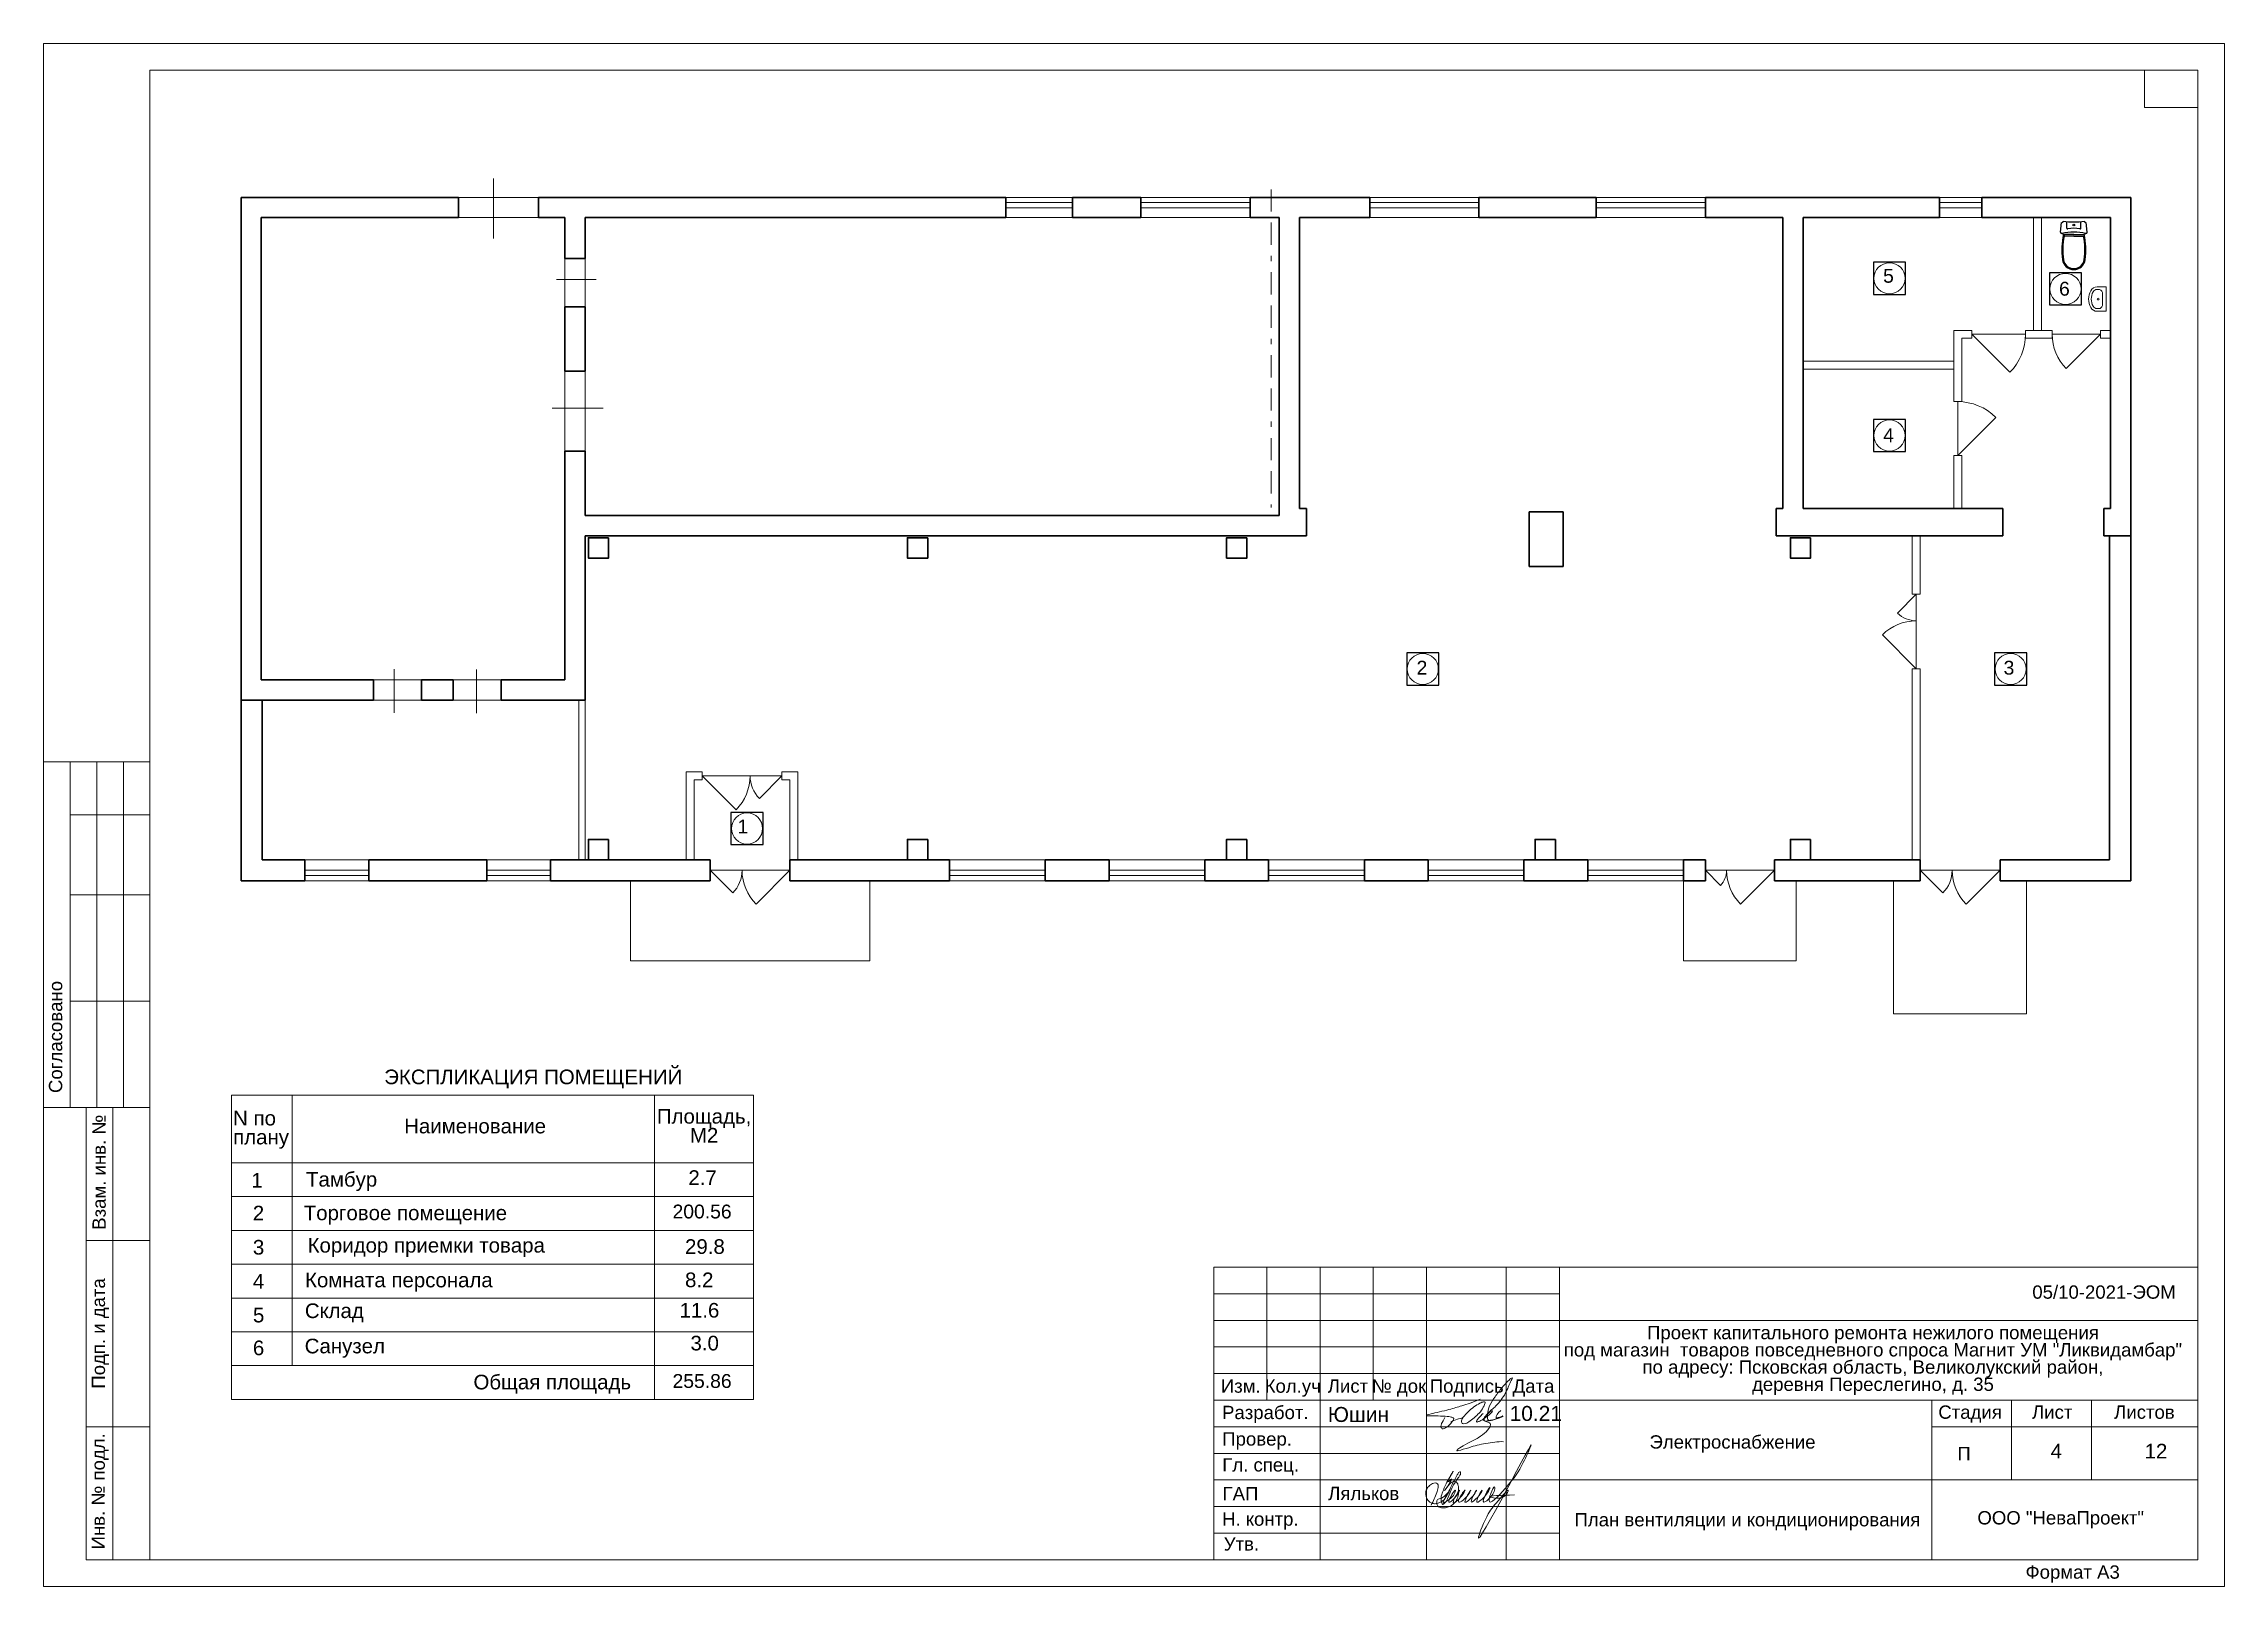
# Model space of a CAD drawing. Header units: metres. Extents: x 0 to 41, y 0 to 29.
import ezdxf
from ezdxf.enums import TextEntityAlignment as Align

# ---------------------------------------------------------------- set-up
doc = ezdxf.new("R2010")
doc.units = ezdxf.units.M
doc.header["$MEASUREMENT"] = 0
doc.linetypes.add('( Border )', pattern=[1.751, 0.5, -0.25, 0.5, -0.25, 0.001, -0.25])
for name, color, linetype, lineweight in [('Level 1', 7, 'Continuous', 0), ('Level 4', 7, 'Continuous', 0), ('Level 44', 7, 'Continuous', 0), ('Level 50', 7, 'Continuous', 0), ('Level 63', 7, 'Continuous', 0)]:
    doc.layers.add(name, color=color, linetype=linetype, lineweight=lineweight)
doc.layers.add('YOLO_TABLE', color=1, linetype='Continuous')
doc.styles.add('GOST 2.304', font='CS_Gost2304.shx')
doc.styles.add('Style-Arial', font='arial.ttf')

# ---------------------------------------------------------------- blocks, each defined once
blk = doc.blocks.new('ун2')
for p, q in [((-0.131, -0.114), (-0.131, 0.006)), ((0.131, -0.114), (0.131, 0.006)), ((-0.25, -0.194), (-0.229, -0.012)), ((0, -0.266), (-0.184, -0.266)), ((0, -0.235), (-0.168, -0.235)), ((0, -0.235), (0.168, -0.235)), ((0, -0.266), (0.184, -0.266)), ((0.25, -0.194), (0.229, -0.012))]:
    blk.add_line(p, q)
blk.add_circle((0, -0.058), 0.0157)
for centre, radius, start, end in [((-0.225, 0.014), 0.0259, 262.0147, 1.5137), ((0, 1.373), 1.373, 261.6431, 278.3569), ((0.225, 0.014), 0.0258, 178.1572, 278.1058), ((-0.226, -0.192), 0.0242, 185.3126, 270.5398), ((0, -1.267), 1.076, 77.8721, 102.1279), ((1.292, -0.524), 1.518, 168.8327, 186.9654), ((-0.169, -0.152), 0.0829, 229.7034, 270.7895), ((1.29, -0.524), 1.497, 170.087, 187.0749), ((-0.115, -0.115), 0.0166, 175.2998, 270.088), ((0, -0.594), 0.477, 76.0614, 103.9386), ((0.115, -0.115), 0.0166, 269.912, 4.7002), ((0.169, -0.152), 0.0829, 269.2105, 310.2966), ((-1.29, -0.524), 1.497, 352.9251, 9.913), ((-1.292, -0.524), 1.518, 353.0346, 11.1673), ((0.226, -0.192), 0.0242, 269.4602, 354.6874), ((0, -0.679), 0.217, 187.7539, 269.9084), ((0, -0.679), 0.198, 188.5249, 269.9084), ((0, -0.679), 0.198, 270.0916, 351.4751), ((0, -0.679), 0.217, 270.0916, 352.2461)]:
    blk.add_arc(centre, radius, start, end)
blk = doc.blocks.new('SINK10')
at = {"layer": 'Level 4', "color": 7, "linetype": 'Continuous', "lineweight": 0}
for p, q in [((-23, 0), (-23, -16.8)), ((23, 0), (-23, 0)), ((23, 0), (23, -16.8)), ((-17.9, -12.3), (-18, -13.4)), ((-18, -13.4), (-18, -16.8)), ((-17.5, -11.2), (-17.9, -12.3)), ((-16.8, -10.1), (-17.5, -11.2)), ((-15.9, -9.2), (-16.8, -10.1)), ((-14.8, -8.3), (-15.9, -9.2)), ((-13.6, -7.7), (-14.8, -8.3)), ((-12.2, -7.2), (-13.6, -7.7)), ((-10.7, -6.9), (-12.2, -7.2)), ((-9.1, -6.8), (-10.7, -6.9)), ((-9.1, -6.8), (-9.1, -6.8)), ((9.1, -6.8), (-9.1, -6.8)), ((9.1, -6.8), (9.1, -6.8)), ((10.7, -6.9), (9.1, -6.8)), ((12.2, -7.2), (10.7, -6.9)), ((13.6, -7.7), (12.2, -7.2)), ((14.8, -8.3), (13.6, -7.7)), ((15.9, -9.2), (14.8, -8.3)), ((16.8, -10.1), (15.9, -9.2)), ((17.5, -11.2), (16.8, -10.1)), ((17.9, -12.3), (17.5, -11.2)), ((18, -13.4), (17.9, -12.3)), ((18, -13.4), (18, -16.8))]:
    blk.add_line(p, q, dxfattribs=at)
for centre, radius, start, end in [((-9.1, -16.8), 13.9, 180, 241.5254), ((-9.1, -16.8), 8.89, 180, 241.5254), ((0, 0), 33, 241.5254, 298.4746), ((0, 0), 28, 241.5254, 298.4746), ((0, -15.2), 1.75, 0, 360), ((9.1, -16.8), 8.89, 298.4746, 360), ((9.1, -16.8), 13.9, 298.4746, 360)]:
    blk.add_arc(centre, radius, start, end, dxfattribs=at)

msp = doc.modelspace()

# ---------------------------------------------------------------- linework, layer by layer
at = {"color": 7, "linetype": 'Continuous', "lineweight": 0}
for p, q in [((8.45, 26.462), (8.45, 25.338)), ((7.796, 26.11), (9.296, 26.11)), ((18.086, 26.01), (19.336, 26.01)), ((18.086, 25.91), (19.336, 25.91)), ((20.623, 26.01), (22.673, 26.01)), ((20.623, 25.91), (22.673, 25.91)), ((24.926, 26.01), (26.976, 26.01)), ((24.926, 25.91), (26.976, 25.91)), ((29.186, 26.01), (31.236, 26.01)), ((29.186, 25.91), (31.236, 25.91)), ((9.296, 25.73), (7.796, 25.73)), ((9.796, 24.049), (9.796, 24.959)), ((10.176, 24.959), (10.176, 23.999)), ((9.636, 24.565), (10.382, 24.565)), ((37.256, 23.535), (36.246, 23.535)), ((36.246, 23.535), (36.96, 22.821)), ((37.756, 23.535), (38.666, 23.535)), ((38.666, 23.535), (38.022, 22.891)), ((9.796, 22.84), (9.796, 21.34)), ((10.176, 21.34), (10.176, 22.84)), ((9.558, 22.144), (10.515, 22.144)), ((35.981, 22.27), (35.981, 21.26)), ((36.695, 21.974), (35.981, 21.26)), ((35.201, 18.65), (34.847, 18.296)), ((35.201, 18.65), (35.201, 17.25)), ((34.564, 17.886), (35.201, 17.25)), ((6.584, 17.239), (6.584, 16.421)), ((8.135, 17.232), (8.135, 16.414)), ((6.196, 17.04), (7.096, 17.04)), ((7.096, 16.66), (6.196, 16.66)), ((8.596, 16.66), (7.696, 16.66)), ((12.376, 15.235), (13.876, 15.235)), ((12.376, 15.235), (13.012, 14.599)), ((13.876, 15.235), (13.451, 14.811)), ((6.106, 13.46), (4.906, 13.46)), ((6.106, 13.36), (4.906, 13.36)), ((9.526, 13.46), (8.326, 13.46)), ((9.526, 13.36), (8.326, 13.36)), ((11.026, 13.26), (11.026, 11.76)), ((12.526, 13.46), (14.026, 13.46)), ((12.526, 13.46), (12.95, 13.036)), ((14.026, 13.46), (13.389, 12.824)), ((15.526, 13.26), (15.526, 11.76)), ((18.826, 13.46), (17.026, 13.46)), ((18.826, 13.36), (17.026, 13.36)), ((21.826, 13.46), (20.026, 13.46)), ((21.826, 13.36), (20.026, 13.36)), ((24.826, 13.46), (23.026, 13.46)), ((24.826, 13.36), (23.026, 13.36)), ((27.826, 13.46), (26.026, 13.46)), ((27.826, 13.36), (26.026, 13.36)), ((30.826, 13.46), (29.026, 13.46)), ((30.826, 13.36), (29.026, 13.36)), ((30.826, 13.26), (30.826, 11.76)), ((31.236, 13.46), (32.536, 13.46)), ((31.236, 13.46), (31.518, 13.177)), ((32.536, 13.46), (31.899, 12.824)), ((32.946, 13.26), (32.946, 11.76)), ((34.776, 13.26), (34.776, 11.46)), ((35.276, 13.46), (36.776, 13.46)), ((35.276, 13.46), (35.7, 13.036)), ((36.776, 13.46), (36.139, 12.824)), ((37.276, 13.26), (37.276, 11.46)), ((11.026, 11.76), (15.526, 11.76)), ((30.826, 11.76), (32.946, 11.76)), ((34.776, 11.46), (34.776, 10.76)), ((37.276, 10.76), (37.276, 11.46)), ((34.776, 10.76), (37.276, 10.76)), ((3.528, 7.326), (13.338, 7.326)), ((3.528, 6.69), (13.338, 6.69)), ((3.528, 6.055), (13.338, 6.055)), ((3.528, 5.42), (13.338, 5.42)), ((3.528, 4.785), (13.338, 4.785)), ((3.528, 4.149), (13.338, 4.149))]:
    msp.add_line(p, q, dxfattribs=at)
at = {"color": 1, "linetype": '( Border )', "lineweight": 13, "ltscale": 0.833333}
msp.add_line((23.076, 26.26), (23.076, 20.28), dxfattribs=at)
at = {"color": 7, "linetype": 'Continuous', "lineweight": 30}
for p, q in [((3.706, 26.11), (7.796, 26.11)), ((3.706, 26.11), (3.706, 16.66)), ((7.796, 26.11), (7.796, 25.73)), ((9.296, 26.11), (9.296, 25.73)), ((9.296, 26.11), (18.086, 26.11)), ((18.086, 26.11), (18.086, 25.73)), ((19.336, 26.11), (19.336, 25.73)), ((19.336, 26.11), (20.623, 26.11)), ((20.623, 26.11), (20.623, 25.73)), ((22.676, 26.11), (22.676, 25.73)), ((22.676, 26.11), (24.926, 26.11)), ((24.926, 26.11), (24.926, 25.73)), ((26.976, 26.11), (26.976, 25.73)), ((26.976, 26.11), (29.186, 26.11)), ((29.186, 26.11), (29.186, 25.73)), ((31.236, 26.11), (31.236, 25.73)), ((31.236, 26.11), (35.636, 26.11)), ((35.636, 26.11), (35.636, 25.73)), ((36.436, 26.11), (36.436, 25.73)), ((36.436, 26.11), (39.236, 26.11)), ((39.236, 26.11), (39.236, 19.75)), ((4.086, 25.73), (7.796, 25.73)), ((4.086, 25.73), (4.086, 17.04)), ((9.296, 25.73), (9.796, 25.73)), ((9.796, 25.73), (9.796, 24.959)), ((10.176, 25.73), (10.176, 24.959)), ((10.176, 25.73), (18.086, 25.73)), ((19.336, 25.73), (20.623, 25.73)), ((22.676, 25.73), (23.226, 25.73)), ((23.226, 25.73), (23.226, 20.13)), ((23.606, 25.73), (23.606, 20.26)), ((23.606, 25.73), (24.926, 25.73)), ((26.976, 25.73), (29.186, 25.73)), ((31.236, 25.73), (32.696, 25.73)), ((32.696, 25.73), (32.696, 20.26)), ((33.076, 25.73), (33.076, 20.26)), ((33.076, 25.73), (35.636, 25.73)), ((36.436, 25.73), (38.856, 25.73)), ((38.856, 25.73), (38.856, 20.26)), ((9.796, 24.959), (10.176, 24.959)), ((9.796, 24.049), (10.176, 24.049)), ((9.796, 24.049), (9.796, 22.84)), ((10.176, 24.049), (10.176, 22.84)), ((9.796, 22.84), (10.176, 22.84)), ((9.796, 21.34), (10.176, 21.34)), ((9.796, 21.34), (9.796, 17.04)), ((10.176, 21.34), (10.176, 20.13)), ((10.176, 20.13), (22.026, 20.13)), ((22.026, 20.13), (23.226, 20.13)), ((23.736, 20.26), (23.606, 20.26)), ((23.736, 20.26), (23.736, 19.75)), ((27.926, 20.2), (27.926, 19.17)), ((27.926, 20.2), (28.566, 20.2)), ((28.566, 20.2), (28.566, 19.17)), ((32.566, 20.26), (32.566, 19.75)), ((32.696, 20.26), (32.566, 20.26)), ((33.076, 20.26), (35.766, 20.26)), ((35.766, 20.26), (36.826, 20.26)), ((36.826, 20.26), (36.826, 19.75)), ((38.726, 20.26), (38.726, 19.75)), ((38.726, 20.26), (38.856, 20.26)), ((10.176, 19.75), (11.176, 19.75)), ((10.176, 19.75), (10.176, 16.66)), ((11.176, 19.75), (23.736, 19.75)), ((32.566, 19.75), (35.766, 19.75)), ((35.766, 19.75), (36.826, 19.75)), ((38.726, 19.75), (39.236, 19.75)), ((38.836, 19.75), (38.836, 13.66)), ((39.236, 19.75), (39.236, 13.26)), ((27.926, 19.17), (28.566, 19.17)), ((4.086, 17.04), (6.196, 17.04)), ((6.196, 17.04), (6.196, 16.66)), ((7.096, 17.04), (7.096, 16.66)), ((7.096, 17.04), (7.696, 17.04)), ((7.696, 17.04), (7.696, 16.66)), ((8.596, 17.04), (8.596, 16.66)), ((8.596, 17.04), (9.796, 17.04)), ((3.706, 16.66), (6.196, 16.66)), ((3.706, 16.66), (3.706, 13.26)), ((4.106, 16.66), (4.106, 13.66)), ((7.096, 16.66), (7.696, 16.66)), ((8.596, 16.66), (10.176, 16.66)), ((4.106, 13.66), (4.906, 13.66)), ((4.906, 13.66), (4.906, 13.26)), ((6.106, 13.66), (6.106, 13.26)), ((6.106, 13.66), (8.326, 13.66)), ((8.326, 13.66), (8.326, 13.26)), ((9.526, 13.66), (9.526, 13.26)), ((9.526, 13.66), (12.526, 13.66)), ((12.526, 13.66), (12.526, 13.26)), ((14.026, 13.66), (14.026, 13.26)), ((14.026, 13.66), (17.026, 13.66)), ((17.026, 13.66), (17.026, 13.26)), ((18.826, 13.66), (18.826, 13.26)), ((18.826, 13.66), (20.026, 13.66)), ((20.026, 13.66), (20.026, 13.26)), ((21.826, 13.66), (21.826, 13.26)), ((21.826, 13.66), (23.026, 13.66)), ((23.026, 13.66), (23.026, 13.26)), ((24.826, 13.66), (24.826, 13.26)), ((24.826, 13.66), (26.026, 13.66)), ((26.026, 13.66), (26.026, 13.26)), ((27.826, 13.66), (27.826, 13.26)), ((27.826, 13.66), (29.026, 13.66)), ((29.026, 13.66), (29.026, 13.26)), ((30.826, 13.66), (30.826, 13.26)), ((30.826, 13.66), (31.236, 13.66)), ((31.236, 13.26), (31.236, 13.66)), ((32.536, 13.26), (32.536, 13.66)), ((32.536, 13.66), (35.276, 13.66)), ((35.276, 13.66), (35.276, 13.26)), ((36.776, 13.66), (36.776, 13.26)), ((36.776, 13.66), (38.836, 13.66)), ((3.706, 13.26), (4.906, 13.26)), ((6.106, 13.26), (8.326, 13.26)), ((9.526, 13.26), (12.526, 13.26)), ((14.026, 13.26), (17.026, 13.26)), ((18.826, 13.26), (20.026, 13.26)), ((21.826, 13.26), (23.026, 13.26)), ((24.826, 13.26), (26.026, 13.26)), ((27.826, 13.26), (29.026, 13.26)), ((30.826, 13.26), (31.236, 13.26)), ((32.536, 13.26), (35.276, 13.26)), ((36.776, 13.26), (39.236, 13.26))]:
    msp.add_line(p, q, dxfattribs=at)
at = {"color": 7, "linetype": 'Continuous', "lineweight": 13}
for p, q in [((18.086, 26.11), (19.336, 26.11)), ((20.623, 26.11), (22.673, 26.11)), ((24.926, 26.11), (26.976, 26.11)), ((29.186, 26.11), (31.236, 26.11)), ((19.336, 25.73), (18.086, 25.73)), ((22.673, 25.73), (20.623, 25.73)), ((26.976, 25.73), (24.926, 25.73)), ((31.236, 25.73), (29.186, 25.73)), ((37.406, 25.73), (37.406, 23.61)), ((37.556, 25.73), (37.556, 23.61)), ((35.906, 23.61), (36.246, 23.61)), ((35.906, 23.61), (35.906, 22.27)), ((36.056, 23.46), (36.056, 22.27)), ((36.056, 23.46), (36.246, 23.46)), ((36.246, 23.61), (36.246, 23.46)), ((37.256, 23.61), (37.256, 23.46)), ((37.256, 23.61), (37.756, 23.61)), ((37.256, 23.46), (37.756, 23.46)), ((37.756, 23.61), (37.756, 23.46)), ((38.666, 23.61), (38.666, 23.46)), ((38.666, 23.61), (38.856, 23.61)), ((38.666, 23.46), (38.856, 23.46)), ((33.076, 23.03), (35.906, 23.03)), ((33.076, 22.88), (35.906, 22.88)), ((35.906, 22.27), (36.056, 22.27)), ((35.906, 21.26), (36.056, 21.26)), ((35.906, 21.26), (35.906, 20.26)), ((36.056, 21.26), (36.056, 20.26)), ((35.126, 19.75), (35.126, 18.65)), ((35.276, 19.75), (35.276, 18.65)), ((35.126, 18.65), (35.276, 18.65)), ((35.126, 17.25), (35.276, 17.25)), ((35.126, 17.25), (35.126, 13.66)), ((35.276, 17.25), (35.276, 13.66)), ((10.056, 16.66), (10.056, 13.66)), ((10.176, 16.66), (10.176, 13.66)), ((12.076, 13.66), (12.076, 15.31)), ((12.076, 15.31), (12.376, 15.31)), ((12.376, 15.16), (12.376, 15.31)), ((13.876, 15.16), (13.876, 15.31)), ((13.876, 15.31), (14.176, 15.31)), ((14.176, 13.66), (14.176, 15.31)), ((12.226, 15.16), (12.376, 15.16)), ((12.226, 13.66), (12.226, 15.16)), ((13.876, 15.16), (14.026, 15.16)), ((14.026, 13.66), (14.026, 15.16)), ((4.906, 13.66), (6.106, 13.66)), ((8.326, 13.66), (9.526, 13.66)), ((17.026, 13.66), (18.826, 13.66)), ((20.026, 13.66), (21.826, 13.66)), ((23.026, 13.66), (24.826, 13.66)), ((26.026, 13.66), (27.826, 13.66)), ((29.026, 13.66), (30.826, 13.66)), ((6.106, 13.26), (4.906, 13.26)), ((9.526, 13.26), (8.326, 13.26)), ((18.826, 13.26), (17.026, 13.26)), ((21.826, 13.26), (20.026, 13.26)), ((24.826, 13.26), (23.026, 13.26)), ((27.826, 13.26), (26.026, 13.26)), ((30.826, 13.26), (29.026, 13.26)), ((3.528, 9.231), (13.338, 9.231)), ((3.528, 9.231), (3.528, 3.514)), ((4.67, 9.231), (4.67, 4.149)), ((11.48, 9.231), (11.48, 3.514)), ((13.338, 9.231), (13.338, 3.514)), ((3.528, 7.961), (13.338, 7.961)), ((3.528, 3.514), (13.338, 3.514))]:
    msp.add_line(p, q, dxfattribs=at)
at = {"color": 7, "linetype": 'Continuous', "lineweight": 30, "flags": 128}
for points in [[(10.616, 19.71), (10.236, 19.71), (10.236, 19.33), (10.616, 19.33), (10.616, 19.71)], [(16.616, 19.71), (16.236, 19.71), (16.236, 19.33), (16.616, 19.33), (16.616, 19.71)], [(22.616, 19.71), (22.236, 19.71), (22.236, 19.33), (22.616, 19.33), (22.616, 19.71)], [(33.216, 19.71), (32.836, 19.71), (32.836, 19.33), (33.216, 19.33), (33.216, 19.71)], [(10.616, 14.04), (10.236, 14.04), (10.236, 13.66), (10.616, 13.66), (10.616, 14.04)], [(16.616, 14.04), (16.236, 14.04), (16.236, 13.66), (16.616, 13.66), (16.616, 14.04)], [(22.616, 14.04), (22.236, 14.04), (22.236, 13.66), (22.616, 13.66), (22.616, 14.04)], [(28.416, 14.04), (28.036, 14.04), (28.036, 13.66), (28.416, 13.66), (28.416, 14.04)], [(33.216, 14.04), (32.836, 14.04), (32.836, 13.66), (33.216, 13.66), (33.216, 14.04)]]:
    msp.add_lwpolyline(points, close=True, dxfattribs=at)
at = {"color": 7, "linetype": 'Continuous', "lineweight": 0, "flags": 128}
msp.add_lwpolyline([(7.696, 17.04), (8.596, 17.04), (8.596, 17.04)], dxfattribs=at)
at = {"color": 7, "linetype": 'Continuous', "lineweight": 13}
for centre in [(34.698, 24.588), (38.007, 24.389), (34.698, 21.633), (25.924, 17.244), (36.976, 17.244), (13.219, 14.246)]:
    msp.add_circle(centre, 0.292, dxfattribs=at)
at = {"color": 7, "linetype": 'Continuous', "lineweight": 0}
for centre, radius, start, end in [((36.246, 23.535), 1.01, 315, 0), ((38.666, 23.535), 0.91, 180, 225), ((35.981, 21.26), 1.01, 45, 90), ((35.201, 17.25), 0.9, 90, 135), ((35.201, 18.65), 0.5, 225, 270), ((12.376, 15.235), 0.9, 315, 0), ((13.876, 15.235), 0.6, 180, 225), ((12.526, 13.46), 0.6, 315, 360), ((14.026, 13.46), 0.9, 180, 225), ((31.236, 13.46), 0.4, 315, 360), ((32.536, 13.46), 0.9, 180, 225), ((35.276, 13.46), 0.6, 315, 0), ((36.776, 13.46), 0.9, 180, 225)]:
    msp.add_arc(centre, radius, start, end, dxfattribs=at)
at = {"color": 5, "linetype": 'Continuous', "lineweight": 0}
msp.add_spline([(26.082, 1.527), (26.185, 1.762), (26.21, 1.856), (26.21, 1.909), (26.179, 1.94), (26.129, 1.94), (26.052, 1.895), (25.997, 1.826), (25.983, 1.785), (25.983, 1.717), (26, 1.653), (26.043, 1.592), (26.092, 1.564), (26.159, 1.553), (26.227, 1.571), (26.285, 1.598), (26.325, 1.629), (26.397, 1.752), (26.463, 1.888), (26.517, 1.999), (26.573, 2.096), (26.61, 2.148), (26.627, 2.153), (26.634, 2.128), (26.623, 2.087), (26.591, 2.042), (26.399, 1.674), (26.339, 1.568), (26.293, 1.542), (26.281, 1.563), (26.275, 1.584), (26.268, 1.66), (26.301, 1.783), (26.396, 1.99), (26.494, 2.16), (26.397, 1.963), (26.46, 2.018), (26.331, 1.795), (26.432, 1.926), (26.506, 1.969), (26.562, 1.954), (26.589, 1.894), (26.597, 1.797), (26.526, 1.574), (26.439, 1.509), (26.374, 1.483), (26.275, 1.479), (26.206, 1.508), (26.194, 1.53), (26.186, 1.58), (26.2, 1.632), (26.275, 1.659), (26.428, 1.796), (26.313, 1.569), (26.372, 1.603), (26.527, 1.758), (26.539, 1.803), (26.413, 1.586), (26.546, 1.687), (26.615, 1.81), (26.497, 1.577), (26.659, 1.704), (26.718, 1.81), (26.595, 1.592), (26.761, 1.698), (26.827, 1.81), (26.717, 1.59), (26.887, 1.727), (26.935, 1.81), (26.833, 1.593), (27.031, 1.785), (27.036, 1.797), (26.937, 1.605), (27.181, 1.832), (27.184, 1.842), (27.06, 1.602), (27.279, 1.832), (27.279, 1.861), (27.17, 1.613), (27.47, 1.838), (27.814, 2.331), (27.949, 2.622), (26.972, 0.929), (27.155, 1.361), (27.379, 1.651), (27.532, 1.804), (27.477, 1.708), (27.207, 1.676), (27.65, 1.718)], degree=3, dxfattribs=at)
at = {"layer": 'Level 1', "color": 5, "lineweight": 20}
for points in [[(27.436, 3.194), (27.284, 3.139), (27.154, 3.105), (27.142, 3.146), (27.137, 3.23), (27.167, 3.396), (27.282, 3.565), (27.412, 3.737), (27.535, 3.869), (27.595, 3.924), (27.626, 3.927), (27.573, 3.85), (27.535, 3.75), (27.48, 3.628), (27.398, 3.503), (27.296, 3.382), (27.217, 3.322), (27.164, 3.269), (27.073, 3.174), (27.058, 3.119), (27.102, 3.097), (27.19, 3.076), (27.212, 3.027), (27.124, 2.904), (26.979, 2.795), (26.761, 2.686), (26.599, 2.598), (26.564, 2.555), (26.56, 2.537), (26.804, 2.612), (26.944, 2.655), (27.106, 2.686), (27.281, 2.712), (27.382, 2.725), (27.443, 2.716)], [(26.339, 3.173), (26.281, 3.073), (26.271, 3.048), (26.266, 3.029), (26.264, 2.995), (26.278, 2.968), (26.303, 2.958), (26.345, 2.967), (26.438, 3.045), (26.494, 3.117), (26.517, 3.156), (26.478, 3.179), (26.409, 3.194), (26.195, 3.204), (26.096, 3.204), (25.986, 3.201), (25.991, 3.221), (26.008, 3.225), (26.462, 3.333), (26.626, 3.385), (26.874, 3.459), (27.005, 3.52)], [(26.452, 3.089), (26.531, 3.13), (26.608, 3.155), (26.659, 3.163), (26.676, 3.163), (26.779, 3.291), (26.88, 3.373), (27.006, 3.449), (27.071, 3.474), (27.099, 3.468), (27.096, 3.436), (27.03, 3.302), (26.94, 3.212), (26.837, 3.125), (26.744, 3.057), (26.692, 3.057), (26.662, 3.059), (26.646, 3.087), (26.654, 3.141), (26.679, 3.166)], [(27.058, 3.25), (27.023, 3.217), (26.996, 3.186), (26.966, 3.158), (26.946, 3.127), (26.933, 3.101), (26.936, 3.09), (26.952, 3.087), (27.016, 3.115), (27.069, 3.145), (27.178, 3.233), (27.233, 3.282), (27.244, 3.309), (27.197, 3.295), (27.145, 3.241), (27.099, 3.194), (27.077, 3.164), (27.072, 3.118), (27.085, 3.102), (27.181, 3.115), (27.236, 3.123), (27.309, 3.151), (27.397, 3.178), (27.441, 3.213), (27.394, 3.186), (27.32, 3.164), (27.296, 3.164), (27.304, 3.216), (27.372, 3.298), (27.394, 3.304)]]:
    msp.add_open_spline(points, degree=3, dxfattribs=at)
at = {"layer": 'Level 50', "color": 7, "linetype": 'Continuous', "lineweight": 0}
for p, q in [((-0.006, 29), (40.994, 29)), ((-0.006, 0), (-0.006, 29)), ((40.994, 29), (40.994, 0)), ((40.994, 0), (-0.006, 0))]:
    msp.add_line(p, q, dxfattribs=at)
at = {"layer": 'Level 50', "color": 7, "linetype": 'Continuous', "lineweight": 13}
for p, q in [((1.994, 28.5), (40.494, 28.5)), ((1.994, 28.5), (1.994, 0.5)), ((39.494, 28.5), (39.494, 27.8)), ((40.494, 28.5), (40.494, 0.5)), ((39.494, 27.8), (40.494, 27.8)), ((1.556, 0.5), (40.494, 0.5))]:
    msp.add_line(p, q, dxfattribs=at)
at = {"layer": 'Level 63', "color": 7, "linetype": 'Continuous', "lineweight": 13}
for p, q in [((36.436, 26.11), (35.636, 26.11)), ((35.636, 25.73), (36.436, 25.73)), ((-0.006, 15.5), (1.994, 15.5)), ((-0.006, 15.5), (-0.006, 9)), ((0.494, 15.5), (0.494, 9)), ((0.994, 15.5), (0.994, 9)), ((1.494, 15.5), (1.494, 9)), ((0.494, 14.5), (1.994, 14.5)), ((0.494, 13), (1.994, 13)), ((0.494, 11), (1.994, 11)), ((-0.006, 9), (1.994, 9)), ((0.794, 9), (1.994, 9)), ((1.294, 0.5), (1.294, 9)), ((0.794, 6.5), (1.994, 6.5)), ((21.994, 6), (40.494, 6)), ((21.994, 6), (21.994, 0.5)), ((22.994, 6), (22.994, 3.5)), ((23.994, 6), (23.994, 0.5)), ((24.994, 6), (24.994, 3.5)), ((25.994, 6), (25.994, 0.5)), ((27.494, 6), (27.494, 0.5)), ((28.494, 6), (28.494, 0.5)), ((28.494, 5), (40.494, 5)), ((21.994, 4), (28.494, 4)), ((21.994, 3.5), (28.494, 3.5)), ((28.494, 3.5), (40.494, 3.5)), ((0.794, 3), (1.994, 3)), ((35.494, 3), (40.494, 3)), ((28.494, 2), (40.494, 2))]:
    msp.add_line(p, q, dxfattribs=at)
at = {"layer": 'Level 63', "color": 7, "linetype": 'Continuous', "lineweight": 0}
for p, q in [((36.436, 26.01), (35.636, 26.01)), ((36.436, 25.91), (35.636, 25.91)), ((21.994, 5.5), (28.494, 5.5)), ((21.994, 5), (28.494, 5)), ((21.994, 4.5), (28.494, 4.5)), ((21.994, 3), (28.494, 3)), ((21.994, 2.5), (28.494, 2.5)), ((21.994, 2), (28.494, 2)), ((21.994, 1.5), (28.494, 1.5)), ((21.994, 1), (28.494, 1))]:
    msp.add_line(p, q, dxfattribs=at)
at = {"layer": 'Level 63', "color": 7, "linetype": 'Continuous', "lineweight": 13, "flags": 128}
for points in [[(1.994, 0.5), (0.794, 0.5), (0.794, 9)], [(35.494, 3.5), (35.494, 0.5)], [(36.994, 3.5), (36.994, 2)], [(38.494, 3.5), (38.494, 2)]]:
    msp.add_lwpolyline(points, dxfattribs=at)
at = {"layer": 'YOLO_TABLE'}
for points in [[(34.396, 24.286), (35, 24.286), (35, 24.89), (34.396, 24.89)], [(37.705, 24.087), (38.31, 24.087), (38.31, 24.691), (37.705, 24.691)], [(34.396, 21.331), (35, 21.331), (35, 21.935), (34.396, 21.935)], [(25.622, 16.942), (26.226, 16.942), (26.226, 17.546), (25.622, 17.546)], [(36.674, 16.942), (37.278, 16.942), (37.278, 17.546), (36.674, 17.546)], [(12.917, 13.943), (13.521, 13.943), (13.521, 14.548), (12.917, 14.548)]]:
    msp.add_lwpolyline(points, close=True, dxfattribs=at)

# ---------------------------------------------------------------- block references
msp.add_blockref('ун2', (38.164, 25.647))
at = {"layer": 'Level 4', "color": 7, "linetype": 'Continuous', "lineweight": 0, "xscale": 0.009999999999999998, "yscale": 0.009999999999999998, "zscale": 0.009999999999999998, "rotation": 270}
msp.add_blockref('SINK10', (38.772, 24.198), dxfattribs=at)

# ---------------------------------------------------------------- texts
at = {"color": 7, "linetype": 'Continuous', "lineweight": 0, "style": 'Style-Arial'}
for s, p in [('5', (34.679, 24.635)), ('6', (37.987, 24.392)), ('4', (34.68, 21.637)), ('2', (25.908, 17.268)), ('3', (36.944, 17.268)), ('1', (13.142, 14.284))]:
    msp.add_text(s, height=0.26, dxfattribs=at).set_placement(p, align=Align.MIDDLE_CENTER)
at = {"color": 7, "lineweight": 13, "style": 'Style-Arial'}
msp.add_text('ЭКСПЛИКАЦИЯ ПОМЕЩЕНИЙ ', height=0.275, dxfattribs=at).set_placement((6.398, 9.714), align=Align.TOP_LEFT)
at = {"color": 7, "linetype": 'Continuous', "lineweight": 13, "style": 'Style-Arial'}
for s, p in [('Торговое помещение ', (4.885, 7.158)), ('Коридор приемки товара', (4.958, 6.549)), ('Санузел ', (4.903, 4.655)), ('Общая площадь ', (8.076, 3.978))]:
    msp.add_text(s, height=0.275, dxfattribs=at).set_placement(p, align=Align.TOP_LEFT)
for s, height, p in [('200.56', 0.26, (12.374, 7.046)), ('255.86', 0.26, (12.374, 3.86)), ('Юшин', 0.2815, (24.713, 3.231))]:
    msp.add_text(s, height=height, dxfattribs=at).set_placement(p, align=Align.MIDDLE_CENTER)
at = {"color": 7, "linetype": 'Continuous', "lineweight": 0, "style": 'Style-Arial'}
for s, height, p in [('29.8', 0.275, (12.054, 6.525)), ('8.2', 0.275, (12.054, 5.899)), ('11.6', 0.275, (11.951, 5.327)), ('3.0', 0.275, (12.156, 4.71)), ('П', 0.25, (35.974, 2.621))]:
    msp.add_text(s, height=height, dxfattribs=at).set_placement(p, align=Align.TOP_LEFT)
msp.add_text('Ляльков', height=0.25, dxfattribs=at).set_placement((24.145, 1.746), align=Align.MIDDLE_LEFT)
at = {"color": 7, "linetype": 'Continuous', "lineweight": 13, "style": 'Style-Arial'}
for s, insert, char_height, attachment_point, line_spacing_factor in [('N по \\Pплану', (3.557, 8.939), 0.275, 1, 0.776524), ('Наименование', (6.773, 8.79), 0.275, 1, 0.6), ('Тамбур', (4.928, 7.789), 0.275, 1, 0.6), ('2.7\\P', (12.117, 7.821), 0.275, 1, 0.6), ('Комната персонала ', (4.91, 5.896), 0.275, 1, 0.6), ('План вентиляции и кондиционирования', (32.026, 1.378), 0.25, 2, 0.776524)]:
    msp.add_mtext(s, dxfattribs=dict(at, insert=insert, char_height=char_height, attachment_point=attachment_point, line_spacing_factor=line_spacing_factor))
at = {"color": 7, "linetype": 'Continuous', "lineweight": 0, "line_spacing_factor": 0.776524, "style": 'Style-Arial'}
for s, insert, char_height, attachment_point in [('Площадь,\\PМ2', (12.412, 8.973), 0.275, 2), ('\\pt11.75;Проект капитального ремонта нежилого помещения \\Pпод магазин  товаров повседневного спроса Магнит УМ "Ликвидамбар"\\Pпо адресу: Псковская область, Великолукский район, \\Pдеревня Переслегино, д. 35', (34.387, 4.247), 0.25, 5), ('Электроснабжение', (31.747, 2.677), 0.25, 5)]:
    msp.add_mtext(s, dxfattribs=dict(at, insert=insert, char_height=char_height, attachment_point=attachment_point))
at = {"color": 7, "linetype": 'Continuous', "lineweight": 30, "insert": (27.556, 3.391), "char_height": 0.28146, "attachment_point": 1, "line_spacing_factor": 0.72, "style": 'GOST 2.304'}
msp.add_mtext('{\\fArial|b0|i0|c204|p39;10\\fArial|b0|i0|c0|p39;.21}', dxfattribs=at)
at = {"layer": 'Level 1', "color": 7, "linetype": 'Continuous', "lineweight": 13, "style": 'Style-Arial'}
for s, p in [('4', (37.835, 2.542)), ('12 ', (39.761, 2.542))]:
    msp.add_text(s, height=0.275, dxfattribs=at).set_placement(p, align=Align.MIDDLE_CENTER)
at = {"layer": 'Level 1', "color": 7, "linetype": 'Continuous', "lineweight": 0, "insert": (38.732, 5.53), "char_height": 0.25, "attachment_point": 5, "line_spacing_factor": 0.6, "style": 'Style-Arial'}
msp.add_mtext('05/10-2021-ЭОМ', dxfattribs=at)
at = {"layer": 'Level 44', "color": 7, "linetype": 'Continuous', "lineweight": 0, "insert": (5.46, 5.141), "char_height": 0.275, "attachment_point": 5, "line_spacing_factor": 0.6, "style": 'Style-Arial'}
msp.add_mtext('Склад ', dxfattribs=at)
at = {"layer": 'Level 63', "color": 7, "linetype": 'Continuous', "lineweight": 0, "style": 'Style-Arial'}
for s, p in [('Согласовано', (0.219, 10.327)), ('Взам. инв. №', (1.037, 7.784)), ('Подп. и дата', (1.024, 4.754)), ('Инв. № подл.', (1.02, 1.786))]:
    msp.add_text(s, height=0.25002, rotation=90, dxfattribs=at).set_placement(p, align=Align.MIDDLE_CENTER)
at = {"layer": 'Level 63', "color": 7, "linetype": 'Continuous', "lineweight": 13, "style": 'Style-Arial'}
for s, p in [('1', (4.007, 7.634)), ('2', (4.034, 7.017)), ('3', (4.036, 6.374)), ('4', (4.035, 5.733)), ('5', (4.037, 5.099)), ('6', (4.036, 4.483))]:
    msp.add_text(s, height=0.275, dxfattribs=at).set_placement(p, align=Align.MIDDLE_CENTER)
at = {"layer": 'Level 63', "color": 7, "linetype": 'Continuous', "lineweight": 0, "style": 'Style-Arial'}
for s, p in [('Изм.', (22.501, 3.765)), ('Кол.уч', (23.479, 3.765)), ('Лист', (24.517, 3.765)), ('№ док', (25.476, 3.765)), ('Подпись', (26.75, 3.765)), ('Дата', (28.006, 3.765)), ('Разработ.', (22.963, 3.269)), ('Стадия', (36.213, 3.275)), ('Лист', (37.757, 3.275)), ('Листов', (39.491, 3.275)), ('Провер.', (22.809, 2.771)), ('Гл. спец.', (22.875, 2.284)), ('ГАП', (22.496, 1.742)), ('Н. контр.', (22.87, 1.265)), ('ООО "НеваПроект"', (37.917, 1.289)), ('Утв.', (22.514, 0.798)), ('Формат А3', (38.142, 0.269))]:
    msp.add_text(s, height=0.25, dxfattribs=at).set_placement(p, align=Align.MIDDLE_CENTER)

doc.saveas('drawing.dxf')
